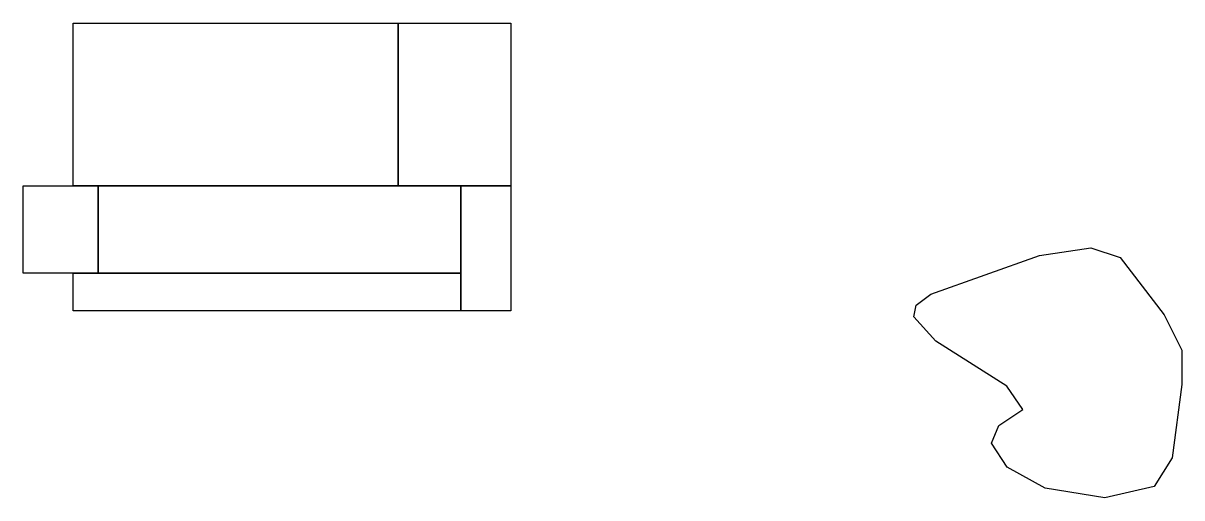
# Model space of a CAD drawing. Extents: x -0.85 to 2.58, y -0.11 to 1.3.
import ezdxf

# ---------------------------------------------------------------- set-up
doc = ezdxf.new("R2010")
doc.units = 0
doc.layers.add('Layer_1', color=7, linetype='CONTINUOUS')

msp = doc.modelspace()

# ---------------------------------------------------------------- linework, layer by layer
at = {"layer": 'Layer_1', "color": 7}
for points in [[(-0.703704, 1.296296), (0.259259, 1.296296), (0.259259, 0.814815), (-0.703704, 0.814815), (-0.703704, 1.296296)], [(0.259259, 1.296296), (0.592593, 1.296296), (0.592593, 0.814815), (0.259259, 0.814815), (0.259259, 1.296296)], [(-0.851852, 0.814815), (-0.62963, 0.814815), (-0.62963, 0.555556), (-0.851852, 0.555556), (-0.851852, 0.814815)], [(-0.62963, 0.814815), (0.444444, 0.814815), (0.444444, 0.555556), (-0.62963, 0.555556), (-0.62963, 0.814815)], [(0.444444, 0.814815), (0.592593, 0.814815), (0.592593, 0.444444), (0.444444, 0.444444), (0.444444, 0.814815)], [(-0.703704, 0.555556), (0.444444, 0.555556), (0.444444, 0.444444), (-0.703704, 0.444444), (-0.703704, 0.555556)]]:
    msp.add_lwpolyline(points, close=True, dxfattribs=at)
msp.add_lwpolyline([(1.837027, 0.493275), (2.158578, 0.607591), (2.310783, 0.63039), (2.397874, 0.601741), (2.527834, 0.431767), (2.580537, 0.327931), (2.580413, 0.226079), (2.551974, 0.008487), (2.498568, -0.076748), (2.3529, -0.1099), (2.176106, -0.081626), (2.063548, -0.01863), (2.016963, 0.052303), (2.038085, 0.104386), (2.109514, 0.151675), (2.061895, 0.220788), (1.852239, 0.354055), (1.786597, 0.426517), (1.793087, 0.461059), (1.837027, 0.493275), (1.837027, 0.493275)], dxfattribs=at)

doc.saveas('drawing.dxf')
